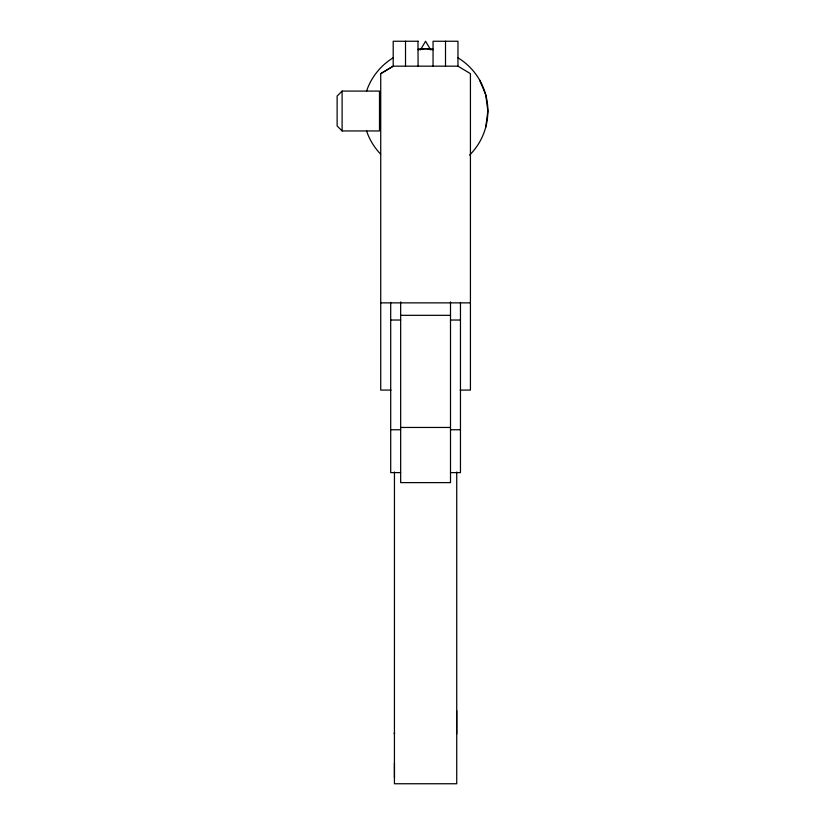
<?xml version="1.0" encoding="UTF-8"?>
<svg xmlns="http://www.w3.org/2000/svg" width="825" height="825" viewBox="0 0 825 825"><rect width="100%" height="100%" fill="white"/><g stroke="black" fill="none" stroke-linecap="round" stroke-linejoin="round"><path stroke-width="1.24" d="M394.453 471.993L394.433 783.75L456.73 783.75L456.73 471.993M456.73 710.83L456.73 733.92M485.75 127.133L487.874 111.014L485.75 94.896L479.521 79.87M420.42 49.902L425.576 41.25L430.743 49.902M342.107 91.08L337.126 96.061L337.126 125.967L342.107 130.948L379.49 130.948L379.49 91.08L342.107 91.08L342.107 130.948M391.029 390.081L380.727 390.081L380.727 73.642L393.195 66.165L457.968 66.165L470.425 73.652L470.425 390.081L460.133 390.081M380.727 73.652L393.195 66.175L393.195 41.25L418.11 41.25M418.141 49.706L425.576 48.727L433.022 49.706M380.727 302.868L470.425 302.868M400.661 315.325L450.502 315.325M390.699 320.028L400.661 320.028M450.502 320.028L460.463 320.028M400.661 427.453L450.502 427.453M390.699 429.753L400.661 429.753M450.502 429.753L460.463 429.753M400.661 472.612L390.699 472.612L390.699 302.414M450.502 472.612L460.463 472.612L460.463 302.414M457.968 66.165L457.968 41.25L433.053 41.25L433.053 66.165M450.502 301.95L450.502 482.615L400.661 482.615L400.661 301.95M445.51 41.25L445.51 66.165M417.976 41.25L418.11 66.165M405.518 41.25L405.518 66.165M394.433 762.888L394.433 777.831M457.793 57.698A62.288 62.288 0 0 1 469.631 155.059M380.665 154.172A62.288 62.288 0 0 1 366.486 130.721M366.486 91.307A62.288 62.288 0 0 1 393.37 57.698M418.079 49.18A62.288 62.288 0 0 1 433.084 49.18M394.443 733.92L394.433 732.858L394.443 733.92"/></g></svg>
